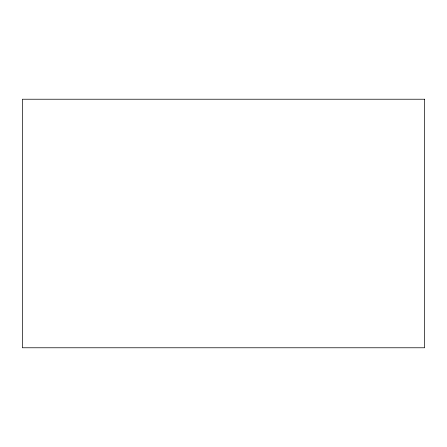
<?xml version="1.0" encoding="UTF-8"?>
<svg xmlns="http://www.w3.org/2000/svg" width="447" height="447" viewBox="0 0 447 447"><rect width="100%" height="100%" fill="white"/><g stroke="black" fill="none" stroke-linecap="round" stroke-linejoin="round"><path stroke-width="0.67" d="M424.65 99.228L22.35 99.228L22.35 347.772L424.65 347.772L424.65 99.228"/></g></svg>
